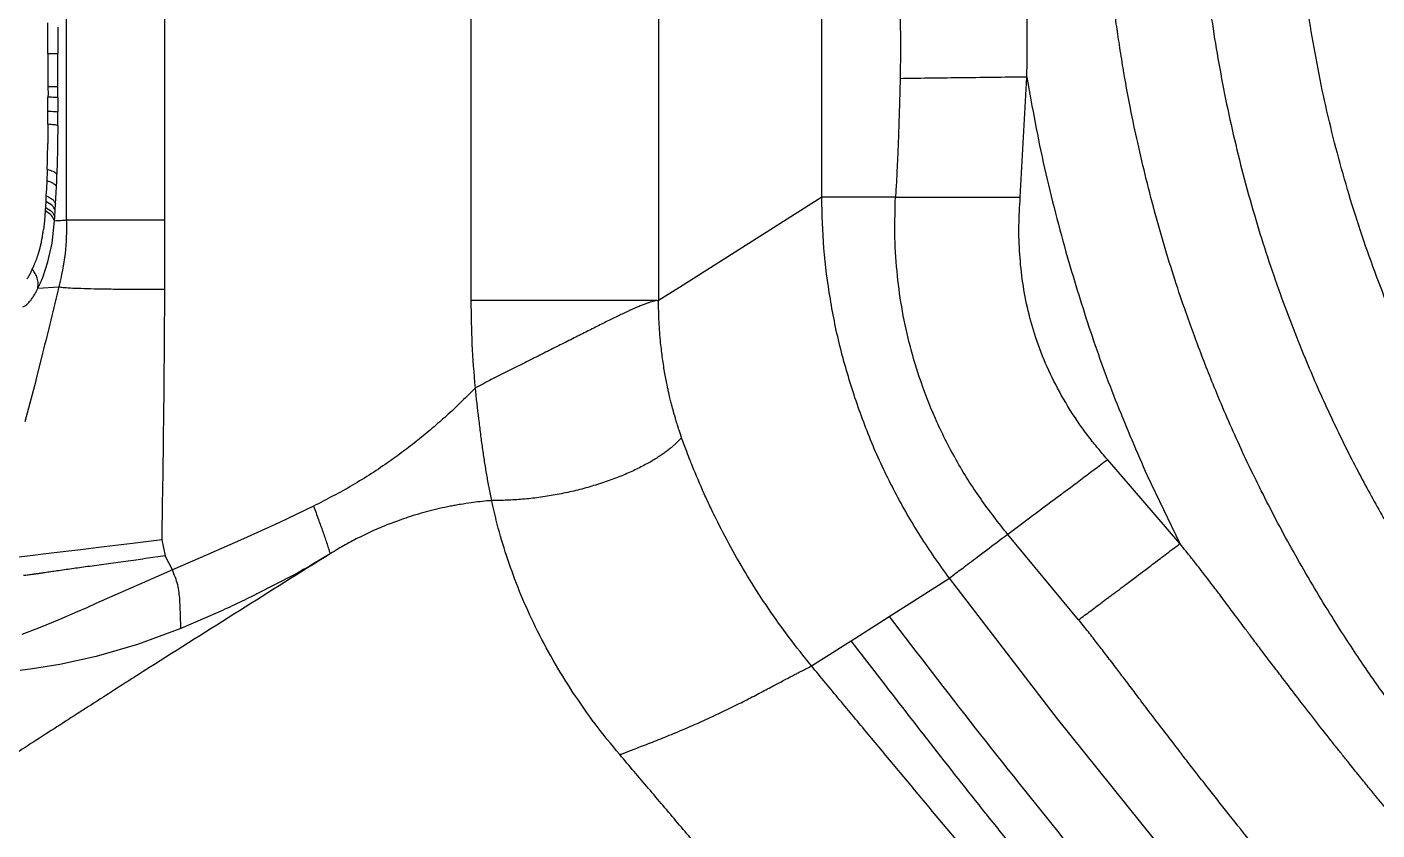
# Model space of a CAD drawing. Extents: x -51 to 27, y -13 to 136.
# Drawn here: x -30.97 to -20.89, y 38.26 to 44.26 of the extents above; entities that cross this region are included whole.
import ezdxf

# ---------------------------------------------------------------- set-up
doc = ezdxf.new("R2010")
doc.units = 0
doc.header["$MEASUREMENT"] = 0
doc.layers.add('GEOMETRY', color=2, linetype='Continuous', lineweight=25)

# ---------------------------------------------------------------- blocks, each defined once
blk = doc.blocks.new('2026 MONTERREY-BLOOM')
at = {"layer": 'GEOMETRY'}
for p, q in [((-18.995, -40.901), (-18.995, -37.902)), ((-18.263, -37.902), (-18.263, -40.901)), ((-15.974, -40.881), (-15.974, -37.902)), ((-14.576, -37.902), (-14.576, -41.501)), ((-13.357, -40.73), (-13.357, -37.902)), ((-19.134, -39.611), (-19.134, -39.427)), ((-19.06, -39.458), (-19.06, -39.567)), ((-19.134, -39.655), (-19.134, -39.611)), ((-19.06, -39.567), (-19.06, -39.655)), ((-19.134, -39.655), (-19.134, -39.698)), ((-19.134, -39.698), (-19.134, -39.799)), ((-19.06, -39.737), (-19.06, -39.655)), ((-19.134, -39.799), (-19.134, -39.88)), ((-19.06, -39.83), (-19.06, -39.737)), ((-19.134, -39.88), (-19.134, -39.903)), ((-19.134, -39.903), (-19.134, -39.915)), ((-19.06, -39.869), (-19.06, -39.83)), ((-19.06, -39.903), (-19.06, -39.869)), ((-19.06, -39.984), (-19.06, -39.903)), ((-11.875, -40.73), (-11.826, -39.833)), ((-19.134, -39.915), (-19.133, -39.954)), ((-19.133, -39.954), (-19.134, -39.983)), ((-19.134, -40.053), (-19.134, -39.983)), ((-19.06, -39.984), (-19.06, -40.091)), ((-19.134, -40.087), (-19.134, -40.053)), ((-19.134, -40.156), (-19.134, -40.087)), ((-19.061, -40.194), (-19.06, -40.091)), ((-19.135, -40.185), (-19.134, -40.156)), ((-19.135, -40.185), (-19.135, -40.193)), ((-19.135, -40.193), (-19.135, -40.245)), ((-19.061, -40.194), (-19.061, -40.238)), ((-19.135, -40.285), (-19.136, -40.328)), ((-19.135, -40.245), (-19.135, -40.285)), ((-19.061, -40.238), (-19.062, -40.28)), ((-19.065, -40.465), (-19.068, -40.558)), ((-19.143, -40.604), (-19.146, -40.666)), ((-19.142, -40.593), (-19.143, -40.604)), ((-19.141, -40.55), (-19.142, -40.593)), ((-19.14, -40.521), (-19.141, -40.55)), ((-19.071, -40.651), (-19.069, -40.604)), ((-19.069, -40.604), (-19.068, -40.558)), ((-19.146, -40.666), (-19.149, -40.718)), ((-19.149, -40.718), (-19.149, -40.735)), ((-19.075, -40.737), (-19.071, -40.651)), ((-19.154, -40.818), (-19.155, -40.831)), ((-19.153, -40.805), (-19.154, -40.818)), ((-19.152, -40.799), (-19.153, -40.805)), ((-19.151, -40.761), (-19.152, -40.799)), ((-19.15, -40.756), (-19.151, -40.761)), ((-19.149, -40.735), (-19.15, -40.756)), ((-19.08, -40.826), (-19.077, -40.778)), ((-19.077, -40.778), (-19.075, -40.737)), ((-13.357, -40.73), (-14.42, -41.403)), ((-19.161, -40.907), (-19.168, -40.974)), ((-19.158, -40.869), (-19.161, -40.907)), ((-19.155, -40.831), (-19.158, -40.869)), ((-19.103, -41.072), (-19.085, -40.905)), ((-19.083, -40.876), (-19.08, -40.826)), ((-18.263, -40.909), (-18.264, -41.416)), ((-18.263, -40.901), (-18.263, -40.909)), ((-15.974, -41.501), (-15.974, -40.881)), ((-19.134, -41.212), (-19.103, -41.072)), ((-19.171, -41.322), (-19.134, -41.212)), ((-19.21, -41.409), (-19.2, -41.389)), ((-19.21, -41.409), (-19.053, -41.398)), ((-19.2, -41.389), (-19.19, -41.368)), ((-14.42, -41.403), (-14.576, -41.501)), ((-14.586, -41.501), (-14.6, -41.504)), ((-14.586, -41.501), (-14.576, -41.501)), ((-19.174, -41.895), (-19.225, -42.096)), ((-19.226, -42.1), (-19.306, -42.408)), ((-19.225, -42.096), (-19.226, -42.1)), ((-10.683, -43.317), (-11.222, -42.69)), ((-10.928, -42.808), (-10.683, -43.317)), ((-17.152, -43.038), (-17.41, -43.161)), ((-17.41, -43.161), (-17.674, -43.281)), ((-18.504, -43.317), (-18.714, -43.342)), ((-18.285, -43.289), (-18.504, -43.317)), ((-18.285, -43.289), (-18.258, -43.408)), ((-17.674, -43.281), (-17.94, -43.398)), ((-11.439, -43.886), (-11.968, -43.249)), ((-19.244, -43.405), (-19.374, -43.42)), ((-19.169, -43.396), (-19.244, -43.405)), ((-19.088, -43.386), (-19.169, -43.396)), ((-18.911, -43.365), (-19.088, -43.386)), ((-18.714, -43.342), (-18.911, -43.365)), ((-18.258, -43.408), (-18.407, -43.429)), ((-18.205, -43.514), (-18.258, -43.408)), ((-17.94, -43.398), (-18.205, -43.514)), ((-17.027, -43.393), (-17.161, -43.473)), ((-18.205, -43.514), (-18.35, -43.577)), ((-18.494, -43.64), (-18.636, -43.703)), ((-18.35, -43.577), (-18.494, -43.64)), ((-17.296, -43.549), (-17.574, -43.693)), ((-12.641, -43.727), (-12.404, -43.576)), ((-11.596, -44.625), (-12.404, -43.576)), ((-18.636, -43.703), (-18.776, -43.765)), ((-18.147, -43.792), (-18.149, -43.738)), ((-12.853, -43.862), (-12.641, -43.727)), ((-18.915, -43.827), (-19.053, -43.887)), ((-18.845, -43.797), (-18.915, -43.827)), ((-18.776, -43.765), (-18.845, -43.797)), ((-18.145, -43.846), (-18.147, -43.792)), ((-17.867, -43.832), (-18.142, -43.95)), ((-19.192, -43.943), (-19.33, -43.995)), ((-19.053, -43.887), (-19.192, -43.943)), ((-18.142, -43.95), (-18.145, -43.846)), ((-13.138, -44.042), (-12.895, -43.888)), ((-12.895, -43.888), (-12.853, -43.862)), ((-18.142, -43.95), (-18.466, -44.07)), ((-13.163, -44.058), (-13.138, -44.042)), ((-18.466, -44.07), (-18.774, -44.161)), ((-13.434, -44.23), (-13.299, -44.144)), ((-13.299, -44.144), (-13.163, -44.058)), ((-19.046, -44.22), (-19.25, -44.253)), ((-18.774, -44.161), (-19.046, -44.22)), ((-19.25, -44.253), (-19.342, -44.265)), ((-10.771, -45.654), (-11.596, -44.625))]:
    blk.add_line(p, q, dxfattribs=at)
for points, knots in [([(-8.037, -45.778), (-8.066, -45.748), (-8.128, -45.684), (-8.211, -45.597), (-8.296, -45.506), (-8.388, -45.405), (-8.491, -45.288), (-8.584, -45.18), (-8.656, -45.094), (-8.71, -45.029), (-8.76, -44.966), (-8.814, -44.899), (-8.874, -44.823), (-8.989, -44.676), (-9.152, -44.457), (-9.361, -44.155), (-9.587, -43.806), (-9.82, -43.411), (-10.049, -42.982), (-10.251, -42.563), (-10.419, -42.173), (-10.538, -41.867), (-10.628, -41.62), (-10.703, -41.401), (-10.785, -41.143), (-10.863, -40.871), (-10.935, -40.596), (-10.998, -40.327), (-11.056, -40.051), (-11.101, -39.807), (-11.134, -39.596), (-11.157, -39.443), (-11.174, -39.315), (-11.186, -39.213), (-11.198, -39.113), (-11.209, -39.001), (-11.222, -38.868), (-11.232, -38.743), (-11.24, -38.628), (-11.247, -38.517), (-11.253, -38.406), (-11.257, -38.306), (-11.259, -38.24), (-11.261, -38.194), (-11.262, -38.147), (-11.263, -38.079), (-11.264, -38.004), (-11.265, -37.938), (-11.265, -37.901), (-11.265, -37.885)], [0, 0, 0, 0, 0.014351, 0.030443, 0.041173, 0.057276, 0.077187, 0.094646, 0.106176, 0.11578, 0.123458, 0.133781, 0.145278, 0.156775, 0.197836, 0.238896, 0.282612, 0.340597, 0.396156, 0.44929, 0.499999, 0.541946, 0.561847, 0.590246, 0.621434, 0.654612, 0.687198, 0.719082, 0.749189, 0.784197, 0.804232, 0.822293, 0.837148, 0.848797, 0.857239, 0.871923, 0.88729, 0.903271, 0.914889, 0.926812, 0.941206, 0.953243, 0.961032, 0.963876, 0.968947, 0.977275, 0.987164, 0.994641, 1, 1, 1, 1]), ([(-10.555, -37.885), (-10.552, -38.083), (-10.546, -38.478), (-10.494, -39.069), (-10.41, -39.664), (-10.29, -40.263), (-10.136, -40.851), (-9.955, -41.408), (-9.793, -41.829), (-9.665, -42.13), (-9.578, -42.322), (-9.49, -42.508), (-9.401, -42.686), (-9.312, -42.857), (-9.222, -43.021), (-9.139, -43.167), (-9.063, -43.297), (-8.993, -43.411), (-8.925, -43.521), (-8.857, -43.627), (-8.776, -43.75), (-8.679, -43.893), (-8.569, -44.049), (-8.464, -44.192), (-8.37, -44.315), (-8.29, -44.418), (-8.224, -44.502), (-8.15, -44.593), (-8.058, -44.703), (-7.96, -44.818), (-7.88, -44.908), (-7.823, -44.971), (-7.763, -45.036), (-7.691, -45.113), (-7.609, -45.198), (-7.529, -45.281), (-7.477, -45.334), (-7.453, -45.359)], [0, 0, 0, 0, 0.0713756, 0.1427516, 0.2141274, 0.288582, 0.3630855, 0.4335488, 0.4999723, 0.5261562, 0.5515987, 0.5762998, 0.6002594, 0.6234776, 0.6459543, 0.6676895, 0.684247, 0.7003467, 0.7159887, 0.7311728, 0.7458991, 0.7690531, 0.7934088, 0.8148821, 0.833473, 0.8491814, 0.8620074, 0.871951, 0.8916667, 0.9137793, 0.9264366, 0.9349427, 0.9447325, 0.9585493, 0.9728571, 0.9873728, 1, 1, 1, 1]), ([(-6.944, -44.849), (-7.093, -44.695), (-7.391, -44.386), (-7.799, -43.887), (-8.175, -43.365), (-8.516, -42.818), (-8.821, -42.249), (-9.088, -41.662), (-9.316, -41.058), (-9.504, -40.441), (-9.651, -39.812), (-9.756, -39.174), (-9.822, -38.531), (-9.831, -38.1), (-9.835, -37.885)], [0, 0, 0, 0, 0.08315, 0.166332, 0.249548, 0.332797, 0.416079, 0.499395, 0.582744, 0.666127, 0.749544, 0.832995, 0.916481, 1, 1, 1, 1]), ([(-12.786, -37.902), (-12.786, -37.954), (-12.786, -38.044), (-12.785, -38.18), (-12.785, -38.307), (-12.784, -38.441), (-12.782, -38.578), (-12.781, -38.717), (-12.779, -38.854), (-12.777, -38.985), (-12.775, -39.117), (-12.773, -39.239), (-12.772, -39.361), (-12.77, -39.478), (-12.77, -39.6), (-12.77, -39.722), (-12.771, -39.804), (-12.772, -39.844)], [0, 0, 0, 0, 0.0802706, 0.1398125, 0.2096136, 0.2767927, 0.3471866, 0.4209001, 0.4902876, 0.5599698, 0.622815, 0.6934718, 0.748923, 0.8118681, 0.8743426, 0.9371885, 1, 1, 1, 1]), ([(-11.826, -39.833), (-11.825, -39.787), (-11.823, -39.695), (-11.823, -39.563), (-11.824, -39.424), (-11.826, -39.285), (-11.828, -39.141), (-11.83, -39.003), (-11.833, -38.85), (-11.835, -38.688), (-11.838, -38.527), (-11.839, -38.375), (-11.84, -38.221), (-11.841, -38.061), (-11.841, -37.953), (-11.842, -37.902)], [0, 0, 0, 0, 0.070579, 0.142866, 0.205627, 0.286404, 0.358514, 0.429709, 0.499999, 0.597572, 0.680899, 0.75, 0.833333, 0.919655, 1, 1, 1, 1]), ([(-12.772, -39.844), (-12.773, -39.893), (-12.775, -39.978), (-12.779, -40.106), (-12.783, -40.227), (-12.787, -40.353), (-12.793, -40.479), (-12.799, -40.605), (-12.804, -40.689), (-12.807, -40.73)], [0, 0, 0, 0, 0.163265, 0.289023, 0.434085, 0.572847, 0.715137, 0.858992, 1, 1, 1, 1]), ([(-11.826, -39.833), (-11.912, -39.833), (-12.083, -39.835), (-12.333, -39.838), (-12.569, -39.841), (-12.704, -39.843), (-12.772, -39.844)], [0, 0, 0, 0, 0.2499998, 0.5, 0.7500001, 1, 1, 1, 1]), ([(-11.826, -39.833), (-11.785, -40.06), (-11.704, -40.514), (-11.583, -40.959), (-11.523, -41.181)], [0, 0, 0, 0, 0.5, 1, 1, 1, 1]), ([(-19.06, -39.984), (-19.066, -39.984), (-19.078, -39.984), (-19.115, -39.983), (-19.134, -39.983)], [0, 0, 0, 0, 0.499999, 1, 1, 1, 1]), ([(-19.134, -40.087), (-19.116, -40.087), (-19.079, -40.089), (-19.066, -40.09), (-19.06, -40.091)], [0, 0, 0, 0, 0.500004, 1, 1, 1, 1]), ([(-19.061, -40.194), (-19.068, -40.192), (-19.081, -40.189), (-19.118, -40.186), (-19.135, -40.185)], [0, 0, 0, 0, 0.554769, 1, 1, 1, 1]), ([(-19.137, -40.421), (-19.137, -40.406), (-19.136, -40.375), (-19.136, -40.344), (-19.136, -40.328)], [0, 0, 0, 0, 0.5020121, 1, 1, 1, 1]), ([(-19.14, -40.508), (-19.139, -40.494), (-19.138, -40.465), (-19.138, -40.436), (-19.137, -40.421)], [0, 0, 0, 0, 0.501763, 1, 1, 1, 1]), ([(-19.14, -40.521), (-19.14, -40.519), (-19.14, -40.514), (-19.14, -40.51), (-19.14, -40.508)], [0, 0, 0, 0, 0.500109, 1, 1, 1, 1]), ([(-19.143, -40.604), (-19.128, -40.61), (-19.103, -40.62), (-19.08, -40.636), (-19.074, -40.645), (-19.071, -40.651)], [0, 0, 0, 0, 0.421779, 0.691499, 1, 1, 1, 1]), ([(-19.14, -40.521), (-19.125, -40.526), (-19.1, -40.533), (-19.077, -40.546), (-19.071, -40.554), (-19.068, -40.558)], [0, 0, 0, 0, 0.412559, 0.684581, 1, 1, 1, 1]), ([(-19.149, -40.718), (-19.137, -40.724), (-19.115, -40.734), (-19.089, -40.754), (-19.082, -40.769), (-19.077, -40.778)], [0, 0, 0, 0, 0.320296, 0.593934, 1, 1, 1, 1]), ([(-13.109, -42.229), (-13.147, -42.108), (-13.222, -41.865), (-13.297, -41.49), (-13.347, -41.112), (-13.354, -40.857), (-13.357, -40.73)], [0, 0, 0, 0, 0.249999, 0.500004, 0.750002, 1, 1, 1, 1]), ([(-11.968, -43.249), (-12.038, -43.16), (-12.178, -42.982), (-12.359, -42.692), (-12.512, -42.388), (-12.626, -42.093), (-12.708, -41.813), (-12.763, -41.55), (-12.799, -41.276), (-12.815, -41.003), (-12.809, -40.819), (-12.807, -40.73)], [0, 0, 0, 0, 0.124894, 0.249819, 0.377159, 0.499967, 0.597505, 0.698434, 0.796367, 0.902204, 1, 1, 1, 1]), ([(-12.807, -40.73), (-12.741, -40.73), (-12.609, -40.73), (-12.377, -40.73), (-12.131, -40.73), (-11.96, -40.73), (-11.875, -40.73)], [0, 0, 0, 0, 0.25, 0.5, 0.75, 1, 1, 1, 1]), ([(-11.222, -42.69), (-11.236, -42.674), (-11.26, -42.647), (-11.295, -42.604), (-11.329, -42.564), (-11.363, -42.52), (-11.397, -42.475), (-11.469, -42.373), (-11.568, -42.217), (-11.677, -41.999), (-11.759, -41.789), (-11.819, -41.578), (-11.859, -41.369), (-11.881, -41.156), (-11.888, -40.943), (-11.879, -40.801), (-11.875, -40.73)], [0, 0, 0, 0, 0.029612, 0.0522617, 0.077732, 0.1037523, 0.130724, 0.1571994, 0.280244, 0.3906624, 0.5002049, 0.5985804, 0.6990069, 0.7993139, 0.9007261, 1, 1, 1, 1]), ([(-19.085, -40.905), (-19.085, -40.901), (-19.084, -40.891), (-19.084, -40.881), (-19.083, -40.876)], [0, 0, 0, 0, 0.5, 1, 1, 1, 1]), ([(-18.995, -40.901), (-18.996, -40.985), (-18.997, -41.153), (-19.034, -41.316), (-19.053, -41.398)], [0, 0, 0, 0, 0.497912, 1, 1, 1, 1]), ([(-19.19, -41.096), (-19.188, -41.086), (-19.184, -41.071), (-19.18, -41.051), (-19.178, -41.037), (-19.175, -41.024), (-19.172, -41.003), (-19.17, -40.985), (-19.168, -40.974)], [0, 0, 0, 0, 0.2499922, 0.4135031, 0.4999995, 0.5908617, 0.7500078, 1, 1, 1, 1]), ([(-19.219, -41.192), (-19.214, -41.178), (-19.209, -41.162), (-19.201, -41.138), (-19.196, -41.121), (-19.192, -41.104), (-19.19, -41.096)], [0, 0, 0, 0, 0.499965, 0.530237, 0.749986, 1, 1, 1, 1]), ([(-19.251, -41.267), (-19.246, -41.256), (-19.235, -41.233), (-19.225, -41.206), (-19.219, -41.192)], [0, 0, 0, 0, 0.497905, 1, 1, 1, 1]), ([(-11.523, -41.181), (-11.467, -41.366), (-11.356, -41.735), (-11.157, -42.278), (-11.004, -42.631), (-10.928, -42.808)], [0, 0, 0, 0, 0.333333, 0.666667, 1, 1, 1, 1]), ([(-19.291, -41.339), (-19.288, -41.335), (-19.283, -41.329), (-19.278, -41.321), (-19.276, -41.317)], [0, 0, 0, 0, 0.499796, 1, 1, 1, 1]), ([(-19.276, -41.317), (-19.273, -41.313), (-19.269, -41.305), (-19.264, -41.297), (-19.262, -41.292)], [0, 0, 0, 0, 0.515944, 1, 1, 1, 1]), ([(-19.262, -41.292), (-19.262, -41.292), (-19.262, -41.292), (-19.26, -41.288), (-19.257, -41.282), (-19.254, -41.274), (-19.252, -41.27), (-19.251, -41.268), (-19.251, -41.267), (-19.251, -41.267)], [0, 0, 0, 0, 0.008977, 0.0741, 0.500003, 0.750001, 0.917364, 0.969273, 1, 1, 1, 1]), ([(-19.21, -41.409), (-19.209, -41.397), (-19.206, -41.372), (-19.213, -41.335), (-19.228, -41.299), (-19.243, -41.278), (-19.251, -41.267)], [0, 0, 0, 0, 0.249902, 0.4999, 0.749918, 1, 1, 1, 1]), ([(-19.19, -41.368), (-19.187, -41.361), (-19.181, -41.346), (-19.174, -41.33), (-19.171, -41.322)], [0, 0, 0, 0, 0.500002, 1, 1, 1, 1]), ([(-19.225, -41.44), (-19.223, -41.437), (-19.221, -41.432), (-19.218, -41.427), (-19.217, -41.425)], [0, 0, 0, 0, 0.509615, 1, 1, 1, 1]), ([(-19.217, -41.425), (-19.216, -41.422), (-19.213, -41.417), (-19.211, -41.412), (-19.21, -41.409)], [0, 0, 0, 0, 0.510064, 1, 1, 1, 1]), ([(-19.053, -41.398), (-19.073, -41.481), (-19.113, -41.648), (-19.154, -41.812), (-19.174, -41.895)], [0, 0, 0, 0, 0.49902, 1, 1, 1, 1]), ([(-19.053, -41.398), (-19.044, -41.4), (-19.028, -41.403), (-18.97, -41.407), (-18.891, -41.41), (-18.793, -41.413), (-18.678, -41.415), (-18.55, -41.416), (-18.411, -41.417), (-18.313, -41.416), (-18.264, -41.416)], [0, 0, 0, 0, 0.127656, 0.251975, 0.374822, 0.497462, 0.620719, 0.745175, 0.871371, 1, 1, 1, 1]), ([(-18.264, -41.416), (-18.266, -41.728), (-18.27, -42.352), (-18.28, -42.977), (-18.285, -43.289)], [0, 0, 0, 0, 0.499997, 1, 1, 1, 1]), ([(-19.321, -41.549), (-19.314, -41.546), (-19.298, -41.538), (-19.28, -41.519), (-19.271, -41.509)], [0, 0, 0, 0, 0.458366, 1, 1, 1, 1]), ([(-19.271, -41.509), (-19.268, -41.506), (-19.263, -41.5), (-19.258, -41.493), (-19.256, -41.49)], [0, 0, 0, 0, 0.502637, 1, 1, 1, 1]), ([(-19.256, -41.49), (-19.253, -41.486), (-19.248, -41.479), (-19.243, -41.471), (-19.24, -41.467)], [0, 0, 0, 0, 0.508756, 1, 1, 1, 1]), ([(-19.24, -41.467), (-19.238, -41.463), (-19.233, -41.455), (-19.227, -41.444), (-19.225, -41.44)], [0, 0, 0, 0, 0.515644, 1, 1, 1, 1]), ([(-15.943, -42.153), (-15.952, -42.045), (-15.97, -41.828), (-15.973, -41.61), (-15.974, -41.501)], [0, 0, 0, 0, 0.500075, 1, 1, 1, 1]), ([(-14.637, -41.514), (-14.644, -41.516), (-14.658, -41.521), (-14.676, -41.527), (-14.684, -41.531)], [0, 0, 0, 0, 0.5000042, 1, 1, 1, 1]), ([(-14.6, -41.504), (-14.606, -41.505), (-14.616, -41.508), (-14.63, -41.512), (-14.637, -41.514)], [0, 0, 0, 0, 0.5000146, 1, 1, 1, 1]), ([(-14.56, -41.818), (-14.564, -41.766), (-14.574, -41.662), (-14.575, -41.555), (-14.576, -41.501)], [0, 0, 0, 0, 0.500035, 1, 1, 1, 1]), ([(-14.885, -41.62), (-14.913, -41.634), (-14.967, -41.66), (-15.028, -41.691), (-15.059, -41.707)], [0, 0, 0, 0, 0.49999, 1, 1, 1, 1]), ([(-14.742, -41.554), (-14.764, -41.564), (-14.807, -41.583), (-14.859, -41.608), (-14.885, -41.62)], [0, 0, 0, 0, 0.499993, 1, 1, 1, 1]), ([(-14.684, -41.531), (-14.693, -41.534), (-14.711, -41.541), (-14.732, -41.55), (-14.742, -41.554)], [0, 0, 0, 0, 0.499994, 1, 1, 1, 1]), ([(-15.059, -41.707), (-15.091, -41.723), (-15.154, -41.755), (-15.223, -41.789), (-15.257, -41.807)], [0, 0, 0, 0, 0.499988, 1, 1, 1, 1]), ([(-15.257, -41.807), (-15.275, -41.816), (-15.31, -41.833), (-15.346, -41.851), (-15.364, -41.86)], [0, 0, 0, 0, 0.500001, 1, 1, 1, 1]), ([(-14.528, -42.047), (-14.534, -42.01), (-14.547, -41.935), (-14.555, -41.857), (-14.56, -41.818)], [0, 0, 0, 0, 0.500002, 1, 1, 1, 1]), ([(-15.475, -41.916), (-15.513, -41.935), (-15.588, -41.973), (-15.666, -42.012), (-15.706, -42.032)], [0, 0, 0, 0, 0.500006, 1, 1, 1, 1]), ([(-15.364, -41.86), (-15.382, -41.87), (-15.419, -41.888), (-15.456, -41.906), (-15.475, -41.916)], [0, 0, 0, 0, 0.500011, 1, 1, 1, 1]), ([(-15.706, -42.032), (-15.745, -42.051), (-15.824, -42.091), (-15.903, -42.133), (-15.943, -42.153)], [0, 0, 0, 0, 0.499986, 1, 1, 1, 1]), ([(-14.488, -42.239), (-14.492, -42.223), (-14.498, -42.196), (-14.505, -42.166), (-14.508, -42.151), (-14.509, -42.146), (-14.516, -42.113), (-14.522, -42.08), (-14.528, -42.047)], [0, 0, 0, 0, 0.250007, 0.426796, 0.476305, 0.491384, 0.50002, 1, 1, 1, 1]), ([(-15.943, -42.153), (-15.976, -42.187), (-16.042, -42.254), (-16.145, -42.351), (-16.251, -42.444), (-16.358, -42.534), (-16.469, -42.62), (-16.633, -42.739), (-16.858, -42.886), (-17.054, -42.987), (-17.152, -43.038)], [0, 0, 0, 0, 0.094775, 0.187832, 0.281664, 0.374834, 0.467226, 0.56021, 0.780096, 1, 1, 1, 1]), ([(-15.889, -42.602), (-15.894, -42.567), (-15.903, -42.497), (-15.922, -42.346), (-15.935, -42.231), (-15.943, -42.153)], [0, 0, 0, 0, 0.243415, 0.489666, 1, 1, 1, 1]), ([(-12.404, -43.576), (-12.478, -43.472), (-12.625, -43.265), (-12.814, -42.933), (-12.98, -42.589), (-13.066, -42.349), (-13.109, -42.229)], [0, 0, 0, 0, 0.249995, 0.499996, 0.75, 1, 1, 1, 1]), ([(-14.45, -42.38), (-14.457, -42.357), (-14.464, -42.332), (-14.472, -42.302), (-14.475, -42.292), (-14.477, -42.283), (-14.478, -42.277), (-14.479, -42.275), (-14.479, -42.275), (-14.479, -42.275), (-14.482, -42.263), (-14.485, -42.251), (-14.488, -42.239)], [0, 0, 0, 0, 0.499989, 0.544743, 0.624991, 0.717081, 0.740911, 0.747296, 0.749107, 0.749667, 0.749997, 1, 1, 1, 1]), ([(-14.447, -42.39), (-14.448, -42.388), (-14.449, -42.385), (-14.45, -42.382), (-14.45, -42.38)], [0, 0, 0, 0, 0.500491, 1, 1, 1, 1]), ([(-14.42, -42.476), (-14.423, -42.469), (-14.426, -42.457), (-14.431, -42.444), (-14.433, -42.436), (-14.438, -42.42), (-14.443, -42.404), (-14.447, -42.39)], [0, 0, 0, 0, 0.250016, 0.416897, 0.468861, 0.500009, 1, 1, 1, 1]), ([(-14.41, -42.507), (-14.411, -42.502), (-14.415, -42.491), (-14.418, -42.481), (-14.42, -42.476)], [0, 0, 0, 0, 0.501494, 1, 1, 1, 1]), ([(-14.404, -42.522), (-14.405, -42.52), (-14.407, -42.515), (-14.409, -42.509), (-14.41, -42.507)], [0, 0, 0, 0, 0.500706, 1, 1, 1, 1]), ([(-14.403, -42.527), (-14.403, -42.526), (-14.404, -42.524), (-14.404, -42.523), (-14.404, -42.522)], [0, 0, 0, 0, 0.500191, 1, 1, 1, 1]), ([(-14.235, -42.944), (-14.266, -42.874), (-14.302, -42.791), (-14.343, -42.687), (-14.37, -42.617), (-14.39, -42.561), (-14.403, -42.527)], [0, 0, 0, 0, 0.499977, 0.591365, 0.749991, 1, 1, 1, 1]), ([(-15.858, -42.802), (-15.863, -42.77), (-15.874, -42.706), (-15.884, -42.637), (-15.889, -42.602)], [0, 0, 0, 0, 0.503678, 1, 1, 1, 1]), ([(-14.49, -42.607), (-14.498, -42.614), (-14.514, -42.626), (-14.532, -42.64), (-14.542, -42.646)], [0, 0, 0, 0, 0.492272, 1, 1, 1, 1]), ([(-14.45, -42.572), (-14.456, -42.578), (-14.468, -42.589), (-14.483, -42.601), (-14.49, -42.607)], [0, 0, 0, 0, 0.495095, 1, 1, 1, 1]), ([(-14.422, -42.545), (-14.426, -42.549), (-14.434, -42.557), (-14.445, -42.567), (-14.45, -42.572)], [0, 0, 0, 0, 0.491012, 1, 1, 1, 1]), ([(-14.685, -42.733), (-14.714, -42.748), (-14.773, -42.778), (-14.842, -42.807), (-14.877, -42.821)], [0, 0, 0, 0, 0.497691, 1, 1, 1, 1]), ([(-14.606, -42.688), (-14.618, -42.696), (-14.643, -42.711), (-14.671, -42.725), (-14.685, -42.733)], [0, 0, 0, 0, 0.497502, 1, 1, 1, 1]), ([(-14.542, -42.646), (-14.552, -42.653), (-14.572, -42.667), (-14.594, -42.681), (-14.606, -42.688)], [0, 0, 0, 0, 0.496579, 1, 1, 1, 1]), ([(-11.222, -42.69), (-11.29, -42.741), (-11.427, -42.844), (-11.624, -42.992), (-11.81, -43.13), (-11.915, -43.209), (-11.968, -43.249)], [0, 0, 0, 0, 0.25, 0.5, 0.75, 1, 1, 1, 1]), ([(-15.841, -42.899), (-15.844, -42.883), (-15.85, -42.851), (-15.855, -42.818), (-15.858, -42.802)], [0, 0, 0, 0, 0.503114, 1, 1, 1, 1]), ([(-14.877, -42.821), (-14.913, -42.835), (-14.985, -42.862), (-15.065, -42.885), (-15.104, -42.897)], [0, 0, 0, 0, 0.502474, 1, 1, 1, 1]), ([(-15.821, -42.996), (-15.824, -42.98), (-15.831, -42.947), (-15.837, -42.915), (-15.841, -42.899)], [0, 0, 0, 0, 0.502587, 1, 1, 1, 1]), ([(-17.152, -43.038), (-17.139, -43.071), (-17.115, -43.136), (-17.082, -43.227), (-17.053, -43.312), (-17.036, -43.365), (-17.027, -43.393)], [0, 0, 0, 0, 0.253984, 0.494667, 0.740005, 1, 1, 1, 1]), ([(-16.132, -43.038), (-16.185, -43.049), (-16.264, -43.066), (-16.368, -43.096), (-16.42, -43.112), (-16.446, -43.12)], [0, 0, 0, 0, 0.499976, 0.749988, 1, 1, 1, 1]), ([(-15.975, -43.012), (-16.002, -43.016), (-16.041, -43.022), (-16.093, -43.031), (-16.119, -43.036), (-16.132, -43.038)], [0, 0, 0, 0, 0.499995, 0.749998, 1, 1, 1, 1]), ([(-15.821, -42.996), (-15.824, -42.996), (-15.831, -42.997), (-15.837, -42.997), (-15.84, -42.997)], [0, 0, 0, 0, 0.499902, 1, 1, 1, 1]), ([(-15.691, -43.465), (-15.717, -43.387), (-15.768, -43.231), (-15.803, -43.074), (-15.821, -42.996)], [0, 0, 0, 0, 0.499998, 1, 1, 1, 1]), ([(-14.021, -43.371), (-14.06, -43.299), (-14.105, -43.215), (-14.158, -43.108), (-14.193, -43.037), (-14.219, -42.979), (-14.235, -42.944)], [0, 0, 0, 0, 0.499969, 0.593694, 0.749988, 1, 1, 1, 1]), ([(-16.446, -43.12), (-16.468, -43.128), (-16.509, -43.142), (-16.568, -43.163), (-16.625, -43.186), (-16.684, -43.211), (-16.744, -43.238), (-16.803, -43.267), (-16.86, -43.296), (-16.914, -43.326), (-16.97, -43.358), (-17.007, -43.381), (-17.027, -43.393)], [0, 0, 0, 0, 0.108352, 0.20184, 0.297494, 0.396223, 0.5, 0.603604, 0.702408, 0.798048, 0.891892, 1, 1, 1, 1]), ([(-11.968, -43.249), (-12.023, -43.29), (-12.132, -43.372), (-12.258, -43.467), (-12.355, -43.539), (-12.387, -43.563), (-12.404, -43.576)], [0, 0, 0, 0, 0.2500015, 0.4999968, 0.7499965, 1, 1, 1, 1]), ([(-11.439, -43.886), (-11.409, -43.864), (-11.35, -43.819), (-11.276, -43.764), (-11.224, -43.725), (-11.197, -43.705), (-11.17, -43.685), (-11.142, -43.664), (-11.114, -43.643), (-11.07, -43.609), (-11.014, -43.568), (-10.954, -43.522), (-10.917, -43.494), (-10.897, -43.48), (-10.891, -43.474), (-10.857, -43.449), (-10.788, -43.397), (-10.72, -43.345), (-10.683, -43.317)], [0, 0, 0, 0, 0.139961, 0.279921, 0.316594, 0.353267, 0.38994, 0.426612, 0.463285, 0.499958, 0.600067, 0.67512, 0.72511, 0.740706, 0.746153, 0.750034, 0.86474, 1, 1, 1, 1]), ([(-8.418, -46.152), (-8.421, -46.148), (-8.433, -46.134), (-8.46, -46.104), (-8.509, -46.047), (-8.584, -45.961), (-8.681, -45.849), (-8.775, -45.738), (-8.859, -45.639), (-8.932, -45.553), (-9.002, -45.469), (-9.063, -45.396), (-9.111, -45.337), (-9.153, -45.286), (-9.202, -45.227), (-9.262, -45.153), (-9.335, -45.063), (-9.404, -44.978), (-9.465, -44.901), (-9.516, -44.837), (-9.592, -44.741), (-9.692, -44.613), (-9.813, -44.457), (-9.916, -44.322), (-10.004, -44.206), (-10.077, -44.111), (-10.143, -44.022), (-10.208, -43.936), (-10.282, -43.837), (-10.361, -43.731), (-10.447, -43.617), (-10.523, -43.518), (-10.604, -43.414), (-10.654, -43.353), (-10.683, -43.317)], [0, 0, 0, 0, 0.003988, 0.015355, 0.033188, 0.066169, 0.110108, 0.155121, 0.18668, 0.217608, 0.247904, 0.277568, 0.295545, 0.311196, 0.332223, 0.358623, 0.390394, 0.427533, 0.449313, 0.471629, 0.495086, 0.549974, 0.606394, 0.658097, 0.690269, 0.726838, 0.75725, 0.781502, 0.816587, 0.858688, 0.89106, 0.93473, 0.96201, 1, 1, 1, 1]), ([(-18.407, -43.429), (-18.431, -43.433), (-18.48, -43.44), (-18.528, -43.447), (-18.554, -43.45)], [0, 0, 0, 0, 0.479625, 1, 1, 1, 1]), ([(-17.027, -43.393), (-17.253, -43.534), (-17.706, -43.818), (-18.156, -44.103), (-18.381, -44.246)], [0, 0, 0, 0, 0.499999, 1, 1, 1, 1]), ([(-13.755, -43.802), (-13.803, -43.73), (-13.897, -43.587), (-13.98, -43.443), (-14.021, -43.371)], [0, 0, 0, 0, 0.4999978, 1, 1, 1, 1]), ([(-19.193, -43.54), (-19.202, -43.541), (-19.22, -43.543), (-19.237, -43.546), (-19.245, -43.547)], [0, 0, 0, 0, 0.503082, 1, 1, 1, 1]), ([(-19.158, -43.534), (-19.164, -43.535), (-19.176, -43.537), (-19.187, -43.539), (-19.193, -43.54)], [0, 0, 0, 0, 0.500452, 1, 1, 1, 1]), ([(-19.067, -43.521), (-19.082, -43.523), (-19.113, -43.528), (-19.143, -43.532), (-19.158, -43.534)], [0, 0, 0, 0, 0.504915, 1, 1, 1, 1]), ([(-18.839, -43.489), (-18.879, -43.495), (-18.958, -43.505), (-19.03, -43.516), (-19.067, -43.521)], [0, 0, 0, 0, 0.499992, 1, 1, 1, 1]), ([(-18.554, -43.45), (-18.603, -43.457), (-18.701, -43.47), (-18.793, -43.483), (-18.839, -43.489)], [0, 0, 0, 0, 0.499996, 1, 1, 1, 1]), ([(-18.149, -43.738), (-18.153, -43.7), (-18.159, -43.626), (-18.19, -43.551), (-18.205, -43.514)], [0, 0, 0, 0, 0.5087511, 1, 1, 1, 1]), ([(-17.161, -43.473), (-17.183, -43.486), (-17.228, -43.511), (-17.273, -43.536), (-17.296, -43.549)], [0, 0, 0, 0, 0.499863, 1, 1, 1, 1]), ([(-15.494, -43.94), (-15.531, -43.862), (-15.605, -43.704), (-15.662, -43.545), (-15.691, -43.465)], [0, 0, 0, 0, 0.499998, 1, 1, 1, 1]), ([(-19.245, -43.547), (-19.258, -43.549), (-19.282, -43.552), (-19.305, -43.555), (-19.317, -43.556)], [0, 0, 0, 0, 0.5, 1, 1, 1, 1]), ([(-17.574, -43.693), (-17.599, -43.705), (-17.648, -43.73), (-17.698, -43.753), (-17.722, -43.765)], [0, 0, 0, 0, 0.500778, 1, 1, 1, 1]), ([(-17.722, -43.765), (-17.747, -43.777), (-17.794, -43.799), (-17.843, -43.821), (-17.867, -43.832)], [0, 0, 0, 0, 0.500901, 1, 1, 1, 1]), ([(-13.434, -44.23), (-13.491, -44.159), (-13.604, -44.019), (-13.705, -43.874), (-13.755, -43.802)], [0, 0, 0, 0, 0.501106, 1, 1, 1, 1]), ([(-15.215, -44.428), (-15.266, -44.348), (-15.368, -44.188), (-15.452, -44.023), (-15.494, -43.94)], [0, 0, 0, 0, 0.500001, 1, 1, 1, 1]), ([(-12.853, -43.862), (-12.64, -44.14), (-12.215, -44.697), (-11.776, -45.243), (-11.557, -45.516)], [0, 0, 0, 0, 0.500041, 1, 1, 1, 1]), ([(-9.136, -46.76), (-9.163, -46.729), (-9.208, -46.677), (-9.272, -46.602), (-9.331, -46.534), (-9.39, -46.465), (-9.45, -46.394), (-9.588, -46.232), (-9.763, -46.023), (-9.974, -45.767), (-10.144, -45.557), (-10.283, -45.383), (-10.392, -45.246), (-10.471, -45.145), (-10.548, -45.046), (-10.622, -44.951), (-10.696, -44.855), (-10.776, -44.751), (-10.865, -44.634), (-10.947, -44.527), (-11.022, -44.427), (-11.088, -44.34), (-11.158, -44.247), (-11.226, -44.158), (-11.297, -44.066), (-11.366, -43.976), (-11.415, -43.916), (-11.439, -43.886)], [0, 0, 0, 0, 0.0331357, 0.0562074, 0.0798566, 0.1062246, 0.1304414, 0.1558157, 0.2795772, 0.3523646, 0.4258392, 0.5000028, 0.5336623, 0.5683643, 0.6041088, 0.6362298, 0.666428, 0.7022279, 0.7436299, 0.7862238, 0.8118499, 0.8456995, 0.874415, 0.9073248, 0.93718, 0.9685997, 1, 1, 1, 1]), ([(-9.747, -48.221), (-10.035, -47.877), (-10.612, -47.19), (-11.47, -46.153), (-12.317, -45.108), (-12.864, -44.397), (-13.138, -44.042)], [0, 0, 0, 0, 0.250154, 0.500162, 0.750074, 1, 1, 1, 1]), ([(-18.381, -44.246), (-18.495, -44.319), (-18.725, -44.465), (-18.953, -44.612), (-19.067, -44.686)], [0, 0, 0, 0, 0.5, 1, 1, 1, 1]), ([(-13.473, -44.251), (-13.468, -44.248), (-13.459, -44.244), (-13.453, -44.24), (-13.449, -44.239)], [0, 0, 0, 0, 0.517437, 1, 1, 1, 1]), ([(-13.449, -44.239), (-13.448, -44.238), (-13.445, -44.236), (-13.442, -44.235), (-13.441, -44.234)], [0, 0, 0, 0, 0.506843, 1, 1, 1, 1]), ([(-13.441, -44.234), (-13.44, -44.233), (-13.437, -44.232), (-13.435, -44.23), (-13.434, -44.23)], [0, 0, 0, 0, 0.485139, 1, 1, 1, 1]), ([(-12.583, -45.253), (-12.726, -45.081), (-12.941, -44.824), (-13.224, -44.484), (-13.364, -44.314), (-13.434, -44.23)], [0, 0, 0, 0, 0.499987, 0.749992, 1, 1, 1, 1]), ([(-13.705, -44.372), (-13.677, -44.358), (-13.623, -44.329), (-13.581, -44.306), (-13.56, -44.295)], [0, 0, 0, 0, 0.5083385, 1, 1, 1, 1]), ([(-13.56, -44.295), (-13.551, -44.291), (-13.532, -44.281), (-13.517, -44.273), (-13.509, -44.269)], [0, 0, 0, 0, 0.506749, 1, 1, 1, 1]), ([(-13.509, -44.269), (-13.502, -44.266), (-13.489, -44.259), (-13.478, -44.253), (-13.473, -44.251)], [0, 0, 0, 0, 0.51073, 1, 1, 1, 1]), ([(-14.865, -44.893), (-14.928, -44.817), (-15.052, -44.666), (-15.161, -44.507), (-15.215, -44.428)], [0, 0, 0, 0, 0.500002, 1, 1, 1, 1]), ([(-13.903, -44.476), (-13.885, -44.467), (-13.849, -44.448), (-13.815, -44.43), (-13.798, -44.422)], [0, 0, 0, 0, 0.500552, 1, 1, 1, 1]), ([(-13.798, -44.422), (-13.782, -44.413), (-13.749, -44.396), (-13.719, -44.38), (-13.705, -44.372)], [0, 0, 0, 0, 0.501929, 1, 1, 1, 1]), ([(-14.142, -44.594), (-14.121, -44.584), (-14.079, -44.564), (-14.039, -44.544), (-14.019, -44.534)], [0, 0, 0, 0, 0.498214, 1, 1, 1, 1]), ([(-14.019, -44.534), (-13.999, -44.524), (-13.959, -44.505), (-13.922, -44.486), (-13.903, -44.476)], [0, 0, 0, 0, 0.499622, 1, 1, 1, 1]), ([(-14.27, -44.652), (-14.248, -44.643), (-14.205, -44.623), (-14.163, -44.603), (-14.142, -44.594)], [0, 0, 0, 0, 0.496794, 1, 1, 1, 1]), ([(-19.067, -44.686), (-19.125, -44.723), (-19.24, -44.797), (-19.47, -44.946), (-19.642, -45.059), (-19.756, -45.134)], [0, 0, 0, 0, 0.25, 0.5, 1, 1, 1, 1]), ([(-14.528, -44.762), (-14.507, -44.753), (-14.463, -44.736), (-14.421, -44.718), (-14.399, -44.709)], [0, 0, 0, 0, 0.493869, 1, 1, 1, 1]), ([(-14.399, -44.709), (-14.378, -44.7), (-14.334, -44.681), (-14.291, -44.662), (-14.27, -44.652)], [0, 0, 0, 0, 0.495709, 1, 1, 1, 1]), ([(-14.764, -44.854), (-14.746, -44.847), (-14.708, -44.833), (-14.671, -44.819), (-14.651, -44.811)], [0, 0, 0, 0, 0.485186, 1, 1, 1, 1]), ([(-14.651, -44.811), (-14.631, -44.803), (-14.59, -44.787), (-14.549, -44.771), (-14.528, -44.762)], [0, 0, 0, 0, 0.489874, 1, 1, 1, 1]), ([(-14.865, -44.893), (-14.857, -44.89), (-14.841, -44.884), (-14.824, -44.877), (-14.816, -44.874)], [0, 0, 0, 0, 0.496157, 1, 1, 1, 1]), ([(-14.433, -45.403), (-14.505, -45.317), (-14.65, -45.146), (-14.794, -44.977), (-14.865, -44.893)], [0, 0, 0, 0, 0.501527, 1, 1, 1, 1]), ([(-14.816, -44.874), (-14.808, -44.871), (-14.79, -44.864), (-14.773, -44.858), (-14.764, -44.854)], [0, 0, 0, 0, 0.492326, 1, 1, 1, 1]), ([(-11.714, -46.288), (-11.86, -46.115), (-12.151, -45.769), (-12.439, -45.425), (-12.583, -45.253)], [0, 0, 0, 0, 0.500004, 1, 1, 1, 1]), ([(-13.987, -45.93), (-14.062, -45.841), (-14.211, -45.665), (-14.359, -45.49), (-14.433, -45.403)], [0, 0, 0, 0, 0.502958, 1, 1, 1, 1])]:
    blk.add_open_spline(points, degree=3, knots=knots, dxfattribs=at)
for points in [[(-19.134, -39.655), (-19.115, -39.655), (-19.078, -39.655), (-19.066, -39.655), (-19.06, -39.655)], [(-19.134, -39.903), (-19.115, -39.903), (-19.078, -39.903), (-19.066, -39.903), (-19.06, -39.903)], [(-19.062, -40.28), (-19.062, -40.295), (-19.062, -40.325), (-19.063, -40.354), (-19.063, -40.369)], [(-19.063, -40.369), (-19.063, -40.385), (-19.064, -40.417), (-19.065, -40.449), (-19.065, -40.465)], [(-19.153, -40.805), (-19.135, -40.816), (-19.099, -40.837), (-19.089, -40.863), (-19.083, -40.876)], [(-19.08, -40.826), (-19.086, -40.814), (-19.097, -40.791), (-19.133, -40.771), (-19.151, -40.761)], [(-12.807, -40.73), (-12.878, -40.73), (-13.019, -40.73), (-13.18, -40.73), (-13.3, -40.73), (-13.338, -40.73), (-13.357, -40.73)], [(-19.085, -40.905), (-19.091, -40.892), (-19.102, -40.865), (-19.138, -40.842), (-19.155, -40.831)], [(-19.085, -40.905), (-19.07, -40.904), (-19.04, -40.902), (-19.01, -40.901), (-18.995, -40.901)], [(-18.263, -40.901), (-18.308, -40.901), (-18.398, -40.901), (-18.527, -40.901), (-18.648, -40.901), (-18.755, -40.901), (-18.846, -40.901), (-18.918, -40.901), (-18.971, -40.901), (-18.987, -40.901), (-18.995, -40.901)], [(-14.586, -41.501), (-14.606, -41.501), (-14.644, -41.501), (-14.751, -41.501), (-14.892, -41.501), (-15.065, -41.501), (-15.266, -41.501), (-15.488, -41.501), (-15.726, -41.501), (-15.892, -41.501), (-15.974, -41.501)], [(-14.403, -42.527), (-14.406, -42.529), (-14.411, -42.534), (-14.418, -42.542), (-14.422, -42.545)], [(-15.104, -42.897), (-15.143, -42.908), (-15.222, -42.929), (-15.306, -42.945), (-15.348, -42.953)], [(-15.84, -42.997), (-15.863, -42.999), (-15.908, -43.004), (-15.953, -43.009), (-15.975, -43.012)], [(-15.592, -42.986), (-15.63, -42.989), (-15.706, -42.994), (-15.783, -42.995), (-15.821, -42.996)], [(-15.348, -42.953), (-15.388, -42.96), (-15.468, -42.974), (-15.55, -42.982), (-15.592, -42.986)]]:
    blk.add_open_spline(points, degree=3, dxfattribs=at)

msp = doc.modelspace()

# ---------------------------------------------------------------- block references
msp.add_blockref('2026 MONTERREY-BLOOM', (-11.682, 83.714))

doc.saveas('drawing.dxf')
